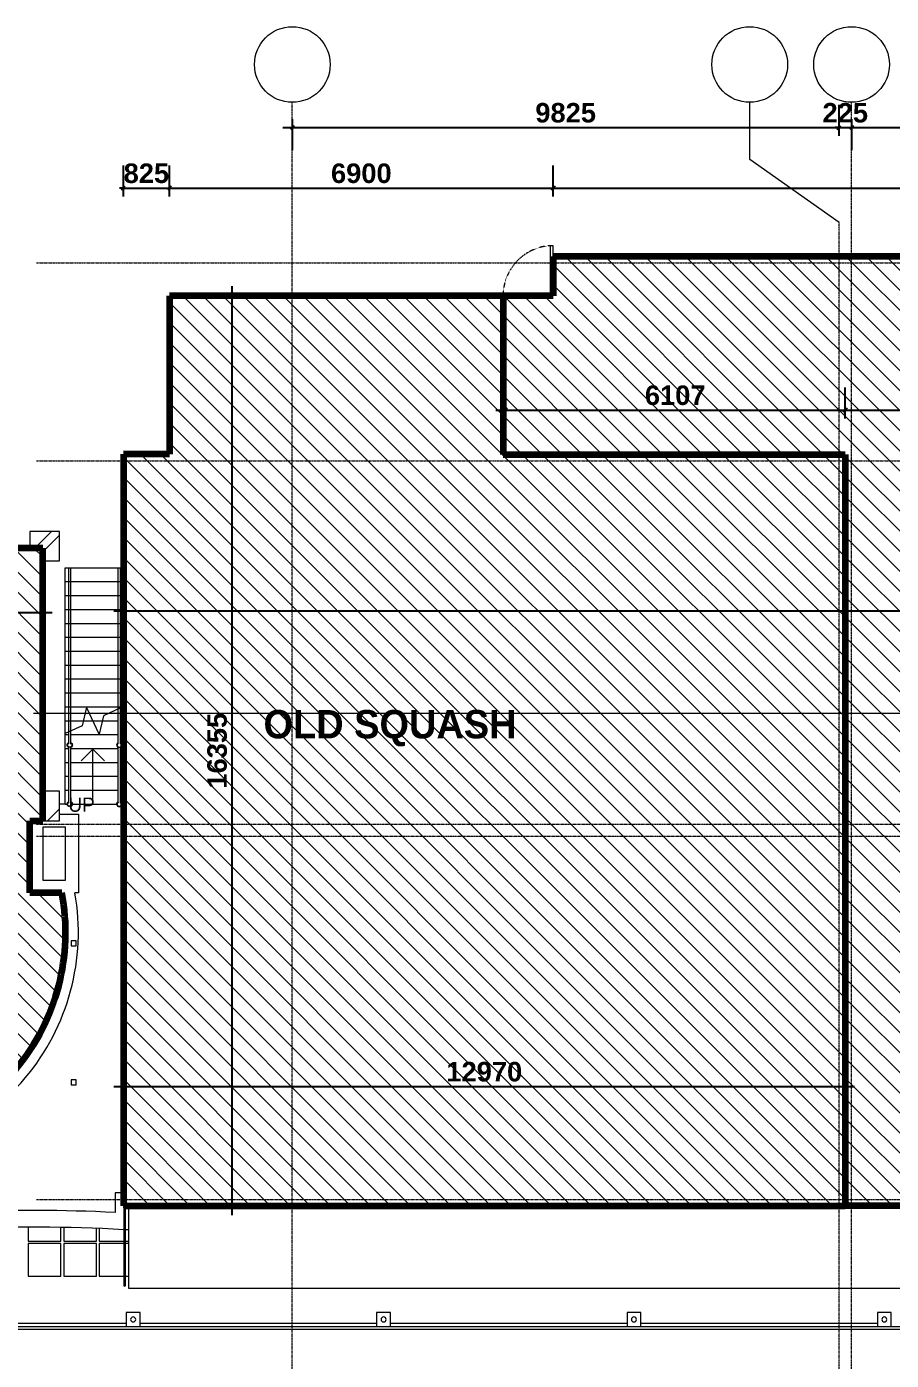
# Model space of a CAD drawing. Header units: inches. Extents: x 22 to 382261, y 22 to 371281.
# Drawn here: x 25178 to 40717, y 237279 to 261251 of the extents above; entities that cross this region are included whole.
import ezdxf

# ---------------------------------------------------------------- set-up
doc = ezdxf.new("R2010")
doc.units = ezdxf.units.IN
doc.header["$MEASUREMENT"] = 0
for name, pattern in [('Dash', [6.35, 3.175, -3.175]), ('Grid Line 1_2_', [22.225, 12.7, -3.175, 3.175, -3.175]), ('Overhead', [3.96875, 2.38125, -1.5875])]:
    doc.linetypes.add(name, pattern=pattern)
for name, color, linetype, lineweight in [('A-ANNO-DIMS', 211, 'Continuous', 9), ('A-DETL-GENF', 92, 'Continuous', 9), ('A-DETL-THIN', 151, 'Continuous', 9), ('A-DOOR', 31, 'Continuous', 9), ('A-DOOR-HDLN', 31, 'Dash', 9), ('A-FLOR', 192, 'Continuous', 9), ('A-FLOR-HRAL', 11, 'Continuous', 9), ('A-FLOR-HRAL-MBND', 5, 'Overhead', 9), ('A-GLAZ', 151, 'Continuous', 9), ('A-GLAZ-SILL', 1, 'Continuous', 9), ('G-ANNO-SYMB', 111, 'Continuous', 9), ('G-ANNO-TEXT', 231, 'Continuous', 9), ('I-WALL', 2, 'Continuous', 9), ('Q-CASE', 31, 'Continuous', 9), ('S-GRID', 1, 'Continuous', 9), ('S-GRID-IDEN', 1, 'Continuous', 9), ('S-STRS', 31, 'Continuous', 9), ('S-STRS-ANNO', 31, 'Continuous', 9), ('S-STRS-IDEN', 31, 'Continuous', 9), ('S-STRS-MBND', 31, 'Overhead', 9)]:
    doc.layers.add(name, color=color, linetype=linetype, lineweight=lineweight)
doc.styles.add('Arial_B', font='arialbd.ttf', dxfattribs={"height": 350.793651})
doc.styles.add('Century Gothic', font='GOTHIC.TTF', dxfattribs={"height": 255})
doc.styles.add('Century Gothic_B', font='GOTHICB.TTF', dxfattribs={"height": 510})
doc.dimstyles.new('2', dxfattribs={"dimscale": 304.8, "dimtxt": 346.888196, "dimasz": 0.221354, "dimexe": 1.338583, "dimexo": 0.0625, "dimgap": 0.278871, "dimtad": 1, "dimdec": 0, "dimzin": 0, "dimdsep": 46, "dimtxsty": 'Arial_B', "dimblk1": 'OBLIQUE', "dimblk2": 'OBLIQUE', "dimsah": 1, "dimcen": 0.09, "dimdle": 0.557743, "dimazin": 0, "dimtfac": 1, "dimtdec": 4, "dimtix": 1, "dimtmove": 0, "dimatfit": 3, "dimfxl": 0.557743, "dimfxlon": 1, "dimtvp": 1, "dimtolj": 1, "dimtzin": 0, "dimarcsym": 2})
pattern_1 = [(45, (0, 0), (-427.46, 427.46), []), (45, (0, 647.7), (-427.46, 427.46), [])]
pattern_2 = [(135, (38435.66, 244880.6), (-180.3122, -180.3122), [])]

# ---------------------------------------------------------------- blocks, each defined once
blk = doc.blocks.new('Dbl Plain - 1500 by 900-492825-SITE PLAN')
at = {"layer": 'A-GLAZ-SILL'}
for p, q in [((-1035, -121), (-1035, -85)), ((465, -121), (-1035, -121)), ((465, -85), (465, -121))]:
    blk.add_line(p, q, dxfattribs=at)
blk = doc.blocks.new('Windows_Sgl_Plain - 750 by 600-438113-SITE PLAN')
at = {"layer": 'A-GLAZ'}
for p, q in [((-375, -161), (-375, -123)), ((375, -161), (-375, -161)), ((375, -123), (375, -161))]:
    blk.add_line(p, q, dxfattribs=at)
at = {"layer": 'A-GLAZ-SILL'}
for p, q in [((-375, -161), (-375, -125)), ((375, -161), (-375, -161)), ((375, -125), (375, -161))]:
    blk.add_line(p, q, dxfattribs=at)
blk = doc.blocks.new('Windows_Sgl_Plain - 600 by 600-438116-SITE PLAN')
at = {"layer": 'A-GLAZ'}
for p, q in [((-300, 161), (-300, 123)), ((295, 161), (-300, 161))]:
    blk.add_line(p, q, dxfattribs=at)
at = {"layer": 'A-GLAZ-SILL'}
for p, q in [((-300, 161), (-300, 125)), ((295, 161), (-300, 161))]:
    blk.add_line(p, q, dxfattribs=at)
blk = doc.blocks.new('Windows_Sgl_Plain - 750 by 900-492823-SITE PLAN')
at = {"layer": 'A-GLAZ'}
for p, q in [((-375, 121), (-375, 83)), ((375, 121), (-375, 121)), ((375, 83), (375, 121))]:
    blk.add_line(p, q, dxfattribs=at)
at = {"layer": 'A-GLAZ-SILL'}
for p, q in [((-375, 121), (-375, 85)), ((375, 121), (-375, 121)), ((375, 85), (375, 121))]:
    blk.add_line(p, q, dxfattribs=at)
blk = doc.blocks.new('Railing - 950mm High Post-379029-SITE PLAN')
at = {"layer": 'A-FLOR-HRAL', "flags": 128}
for points in [[(0, 39), (-2, 39), (-3, 39), (-5, 39), (-6, 39), (-8, 38), (-9, 38), (-11, 38), (-12, 37), (-14, 37), (-15, 36), (-17, 35), (-18, 35), (-19, 34), (-21, 33), (-22, 32), (-23, 31), (-25, 30), (-26, 29), (-27, 28), (-28, 27), (-29, 26), (-30, 25), (-31, 24), (-32, 22), (-33, 21), (-34, 20), (-34, 18), (-35, 17), (-36, 16), (-36, 14), (-37, 13), (-37, 11), (-38, 10), (-38, 8), (-39, 7), (-39, 5), (-39, 4), (-39, 2), (-39, 0), (-39, -1), (-39, -3), (-39, -4), (-39, -6), (-38, -7), (-38, -9), (-38, -10), (-37, -12), (-37, -13), (-36, -15), (-36, -16), (-35, -18), (-34, -19), (-33, -20), (-32, -22), (-32, -23), (-31, -24), (-30, -25), (-29, -27), (-28, -28), (-26, -29), (-25, -30), (-24, -31), (-23, -32), (-21, -33), (-20, -33)], [(-17, 35), (-18, 35), (-19, 34), (-21, 33), (-22, 32), (-23, 31), (-25, 30), (-26, 29), (-27, 28), (-28, 27), (-29, 26), (-30, 25), (-31, 24), (-32, 22), (-33, 21), (-34, 20), (-34, 18), (-35, 17), (-36, 16), (-36, 14), (-37, 13), (-37, 11), (-38, 10), (-38, 8), (-39, 7), (-39, 5), (-39, 4), (-39, 2), (-39, 0), (-39, -1), (-39, -3), (-39, -4), (-39, -6), (-38, -7), (-38, -9), (-38, -10), (-37, -12), (-37, -13), (-36, -15), (-36, -16), (-35, -18), (-34, -19), (-33, -20), (-32, -22), (-32, -23), (-31, -24), (-30, -25)], [(0, 39), (-2, 39), (-3, 39), (-5, 39), (-6, 39), (-8, 38), (-9, 38), (-11, 38), (-12, 37), (-14, 37), (-15, 36)], [(12, 37), (10, 38), (9, 38), (7, 38), (6, 39), (4, 39), (2, 39), (1, 39), (0, 39)], [(19, -34), (21, -33), (22, -32), (23, -31), (25, -30), (26, -29), (27, -28), (28, -27), (29, -26), (30, -25), (31, -24), (32, -22), (33, -21), (34, -20), (34, -18), (35, -17), (36, -16), (36, -14), (37, -13), (37, -11), (38, -10), (38, -8), (39, -7), (39, -5), (39, -4), (39, -2), (39, 0), (39, 1), (39, 3), (39, 4), (39, 6), (38, 7), (38, 9), (38, 10), (37, 12), (37, 13), (36, 15), (36, 16), (35, 18), (34, 19), (33, 20), (32, 22), (32, 23), (31, 24), (30, 25), (29, 27), (28, 28), (26, 29), (25, 30), (24, 31), (23, 32), (21, 33), (20, 33), (19, 34), (17, 35), (16, 36), (15, 36), (13, 37), (12, 37), (10, 38), (9, 38), (7, 38), (6, 39), (4, 39), (2, 39), (1, 39), (0, 39)], [(29, 27), (28, 28), (26, 29), (25, 30), (24, 31), (23, 32), (21, 33), (20, 33), (19, 34), (17, 35), (16, 36), (15, 36), (13, 37)], [(19, -34), (21, -33), (22, -32), (23, -31), (25, -30), (26, -29), (27, -28), (28, -27), (29, -26), (30, -25), (31, -24), (32, -22), (33, -21), (34, -20), (34, -18), (35, -17), (36, -16), (36, -14), (37, -13), (37, -11), (38, -10), (38, -8), (39, -7), (39, -5), (39, -4), (39, -2), (39, 0), (39, 1), (39, 3), (39, 4), (39, 6), (38, 7), (38, 9), (38, 10), (37, 12), (37, 13), (36, 15), (36, 16), (35, 18), (34, 19), (33, 20), (32, 22), (32, 23), (31, 24), (30, 25)], [(-29, -27), (-28, -28), (-26, -29), (-25, -30), (-24, -31), (-23, -32), (-21, -33), (-20, -33)]]:
    blk.add_lwpolyline(points, dxfattribs=at)
at = {"layer": 'A-FLOR-HRAL'}
for start, end in [(90, 244.2857), (295.7143, 90)]:
    blk.add_arc((0, 0), 47.5, start, end, dxfattribs=at)
blk = doc.blocks.new('Railing - 950mm High Post-464047-SITE PLAN')
at = {"layer": 'A-FLOR-HRAL', "flags": 128}
for points in [[(0, 39), (-2, 39), (-3, 39), (-5, 39), (-6, 39), (-8, 38), (-9, 38), (-11, 38), (-12, 37), (-14, 37), (-15, 36), (-17, 35), (-18, 35), (-19, 34), (-21, 33), (-22, 32), (-23, 31), (-25, 30), (-26, 29), (-27, 28), (-28, 27), (-29, 26), (-30, 25), (-31, 24), (-32, 22), (-33, 21), (-34, 20), (-34, 18), (-35, 17), (-36, 16), (-36, 14), (-37, 13), (-37, 11), (-38, 10), (-38, 8), (-39, 7), (-39, 5), (-39, 4), (-39, 2), (-39, 0), (-39, -1), (-39, -3), (-39, -4), (-39, -6), (-38, -7), (-38, -9), (-38, -10), (-37, -12), (-37, -13), (-36, -15), (-36, -16), (-35, -18), (-34, -19), (-33, -20), (-32, -22), (-32, -23), (-31, -24), (-30, -25), (-29, -27), (-28, -28), (-26, -29), (-25, -30), (-24, -31), (-23, -32), (-21, -33), (-20, -33)], [(-19, 34), (-21, 33), (-22, 32), (-23, 31), (-25, 30), (-26, 29), (-27, 28), (-28, 27), (-29, 26), (-30, 25), (-31, 24), (-32, 22), (-33, 21), (-34, 20), (-34, 18), (-35, 17), (-36, 16), (-36, 14), (-37, 13), (-37, 11), (-38, 10), (-38, 8), (-39, 7), (-39, 5), (-39, 4), (-39, 2), (-39, 0), (-39, -1), (-39, -3), (-39, -4), (-39, -6), (-38, -7), (-38, -9), (-38, -10), (-37, -12), (-37, -13), (-36, -15), (-36, -16), (-35, -18), (-34, -19), (-33, -20), (-32, -22), (-32, -23), (-31, -24), (-30, -25)], [(19, -34), (21, -33), (22, -32), (23, -31), (25, -30), (26, -29), (27, -28), (28, -27), (29, -26), (30, -25), (31, -24), (32, -22), (33, -21), (34, -20), (34, -18), (35, -17), (36, -16), (36, -14), (37, -13), (37, -11), (38, -10), (38, -8), (39, -7), (39, -5), (39, -4), (39, -2), (39, 0), (39, 1), (39, 3), (39, 4), (39, 6), (38, 7), (38, 9), (38, 10), (37, 12), (37, 13), (36, 15), (36, 16), (35, 18), (34, 19), (33, 20), (32, 22), (32, 23), (31, 24), (30, 25), (29, 27), (28, 28), (26, 29), (25, 30), (24, 31), (23, 32), (21, 33), (20, 33), (19, 34), (17, 35), (16, 36), (15, 36), (13, 37), (12, 37), (10, 38), (9, 38), (7, 38), (6, 39), (4, 39), (2, 39), (1, 39), (0, 39)], [(19, -34), (21, -33), (22, -32), (23, -31), (25, -30), (26, -29), (27, -28), (28, -27), (29, -26), (30, -25), (31, -24), (32, -22), (33, -21), (34, -20), (34, -18), (35, -17), (36, -16), (36, -14), (37, -13), (37, -11), (38, -10), (38, -8), (39, -7), (39, -5), (39, -4), (39, -2), (39, 0), (39, 1), (39, 3), (39, 4), (39, 6), (38, 7), (38, 9), (38, 10), (37, 12), (37, 13), (36, 15), (36, 16), (35, 18), (34, 19), (33, 20), (32, 22), (32, 23), (31, 24), (30, 25)], [(29, 27), (28, 28), (26, 29), (25, 30), (24, 31), (23, 32), (21, 33), (20, 33)], [(-29, -27), (-28, -28), (-26, -29), (-25, -30), (-24, -31), (-23, -32), (-21, -33), (-20, -33)]]:
    blk.add_lwpolyline(points, dxfattribs=at)
at = {"layer": 'A-FLOR-HRAL'}
for start, end in [(115.7143, 244.2857), (295.7143, 64.2857)]:
    blk.add_arc((0, 0), 47.5, start, end, dxfattribs=at)
blk = doc.blocks.new('Railing - Railing-377356-SITE PLAN')
at = {"layer": 'A-FLOR-HRAL'}
for p, q in [((-11574, 4126), (-11614, 4108)), ((-11574, 4126), (-11614, 4108)), ((-11614, 3475), (-11614, 4108)), ((-11574, 3477), (-11574, 4126)), ((-11614, 2414), (-11614, 3426)), ((-11574, 2414), (-11574, 3426))]:
    blk.add_line(p, q, dxfattribs=at)
at = {"layer": 'A-FLOR-HRAL-MBND'}
for p, q in [((-11614, 6646), (-11574, 6646)), ((-11614, 4108), (-11614, 6646)), ((-11614, 6646), (-11574, 6646)), ((-11614, 4108), (-11614, 6646)), ((-11574, 4126), (-11574, 6646)), ((-11574, 4126), (-11574, 6646))]:
    blk.add_line(p, q, dxfattribs=at)
at = {"rotation": 180}
for name, p in [('Railing - 950mm High Post-464047-SITE PLAN', (-11594, 3458)), ('Railing - 950mm High Post-379029-SITE PLAN', (-11594, 2396))]:
    blk.add_blockref(name, p, dxfattribs=at)
blk = doc.blocks.new('Railing - Railing-377360-SITE PLAN')
at = {"layer": 'A-FLOR-HRAL'}
for p, q in [((-12463, 3712), (-12503, 3693)), ((-12463, 3712), (-12503, 3693)), ((-12503, 3477), (-12503, 3693)), ((-12463, 3475), (-12463, 3712)), ((-12503, 2414), (-12503, 3426)), ((-12463, 2414), (-12463, 3426))]:
    blk.add_line(p, q, dxfattribs=at)
at = {"layer": 'A-FLOR-HRAL-MBND'}
for p, q in [((-12503, 6646), (-12463, 6646)), ((-12503, 3693), (-12503, 6646)), ((-12503, 6646), (-12463, 6646)), ((-12503, 3693), (-12503, 6646)), ((-12463, 3712), (-12463, 6646)), ((-12463, 3712), (-12463, 6646))]:
    blk.add_line(p, q, dxfattribs=at)
at = {"extrusion": (0, 0, -1), "zscale": -1, "rotation": 180}
for name, p in [('Railing - 950mm High Post-464047-SITE PLAN', (12483, 3458)), ('Railing - 950mm High Post-379029-SITE PLAN', (12483, 2396))]:
    blk.add_blockref(name, p, dxfattribs=at)
blk = doc.blocks.new('Casework 1 - Casework 1-382926-SITE PLAN')
at = {"layer": 'Q-CASE'}
for p, q in [((-11469, -6939), (-14319, -6939)), ((-11219, -6742), (-11469, -6742)), ((-11469, -6742), (-11469, -6992)), ((-11219, -6992), (-11219, -6742)), ((-6969, -6939), (-11219, -6939)), ((-6719, -6742), (-6969, -6742)), ((-6969, -6742), (-6969, -6992)), ((-6719, -6992), (-6719, -6742)), ((-2469, -6939), (-6719, -6939)), ((-2219, -6742), (-2469, -6742)), ((-2469, -6742), (-2469, -6992)), ((-2219, -6992), (-2219, -6742)), ((2031, -6939), (-2219, -6939)), ((2281, -6742), (2031, -6742)), ((2031, -6742), (2031, -6992)), ((2281, -6992), (2281, -6742)), ((-14769, -7042), (26823, -7042)), ((-14319, -6992), (-11469, -6992)), ((-11469, -6992), (-11219, -6992)), ((-11219, -6992), (-6969, -6992)), ((-6969, -6992), (-6719, -6992)), ((-6719, -6992), (-2469, -6992)), ((-2469, -6992), (-2219, -6992)), ((-2219, -6992), (2031, -6992)), ((2031, -6992), (2281, -6992)), ((2281, -6992), (6531, -6992))]:
    blk.add_line(p, q, dxfattribs=at)
at = {"layer": 'Q-CASE', "lineweight": 18}
for centre, start, end in [((-11344, -6867), 0, 180), ((-11344, -6867), 180, 0), ((-6844, -6867), 0, 180), ((-6844, -6867), 180, 0), ((-2344, -6867), 0, 180), ((-2344, -6867), 180, 0), ((2156, -6867), 0, 180), ((2156, -6867), 180, 0)]:
    blk.add_arc(centre, 45, start, end, dxfattribs=at)
blk = doc.blocks.new('Casework 6 - Casework 6-529220-SITE PLAN')
at = {"layer": 'Q-CASE'}
for p, q in [((-11516, -4822), (-11516, -4862)), ((-11421, -4862), (-11516, -4862)), ((-11514, -4862), (-11514, -5010)), ((-11514, -4862), (-11514, -4900)), ((-11484, -5410), (-11484, -4862)), ((-11484, -4900), (-11484, -4862)), ((-11421, -6310), (-11421, -4822)), ((-11514, -5117), (-11514, -5280)), ((-11514, -5378), (-11514, -5410)), ((-11514, -5402), (-11514, -5429)), ((-11514, -5500), (-11514, -5680)), ((-11484, -5429), (-11484, -5402)), ((-11484, -5592), (-11484, -5470)), ((-11514, -5736), (-11514, -5792)), ((14899, -6310), (-11421, -6310))]:
    blk.add_line(p, q, dxfattribs=at)
at = {"layer": 'Q-CASE', "flags": 128}
for points in [[(-11514, -4864), (-11514, -4949), (-11514, -5034), (-11514, -5120), (-11514, -5205), (-11514, -5290), (-11514, -5375), (-11514, -5460), (-11514, -5544), (-11514, -5627), (-11514, -5710), (-11514, -5791), (-11514, -5872), (-11514, -5951), (-11514, -6029), (-11514, -6106), (-11514, -6181), (-11514, -6254), (-11514, -6258)], [(-11484, -6258), (-11484, -6185), (-11484, -6110), (-11484, -6033), (-11484, -5956), (-11484, -5876), (-11484, -5796), (-11484, -5714), (-11484, -5632), (-11484, -5549), (-11484, -5465), (-11484, -5380), (-11484, -5295), (-11484, -5210), (-11484, -5124), (-11484, -5039), (-11484, -4954), (-11484, -4869), (-11484, -4864)], [(-11514, -5767), (-11514, -5819), (-11514, -5958), (-11514, -6096), (-11514, -6228)], [(-11484, -6228), (-11484, -6090), (-11484, -6047)]]:
    blk.add_lwpolyline(points, dxfattribs=at)
at = {"layer": 'Q-CASE'}
for centre, ratio, start_param, end_param in [((-11499, -4864), 0.118527, 1.570796, 3.141593), ((-11499, -4864), 0.118527, 0, 1.570796), ((-11499, -5410), 0.585739, 2.094395, 3.403392), ((-11499, -5410), 0.585739, 1.832596, 2.061052), ((-11499, -5410), 0.585739, 1.570796, 1.728776), ((-11499, -5410), 0.585739, 1.308997, 1.570796), ((-11499, -5410), 0.585739, 0.267986, 1.25656), ((-11499, -5410), 0.585739, 6.021386, 6.544985), ((-11499, -6228), 0.121236, 3.141593, 4.45059), ((-11499, -6228), 0.121236, 4.505503, 4.712389), ((-11499, -6228), 0.121236, 4.712389, 4.974188), ((-11499, -6228), 0.121236, 4.980774, 5.197207), ((-11499, -6228), 0.121236, 5.235988, 6.283185), ((-11499, -6258), 0.534054, 3.141593, 4.712389), ((-11499, -6258), 0.534054, 4.712389, 6.283185)]:
    blk.add_ellipse(centre, major_axis=(15, 0), ratio=ratio, start_param=start_param, end_param=end_param, dxfattribs=at)
blk = doc.blocks.new('M_Single-Flush - 900 by 2100-683578-SITE PLAN')
at = {"layer": 'A-DOOR'}
for p, q in [((450, 975), (399, 975)), ((399, 75), (399, 975)), ((450, 780), (450, 975))]:
    blk.add_line(p, q, dxfattribs=at)
at = {"layer": 'A-DOOR-HDLN'}
blk.add_arc((450, 75), 902, 93.2424, 180, dxfattribs=at)
blk = doc.blocks.new('Casework 23 - Casework 23-687365-SITE PLAN')
at = {"layer": 'Q-CASE'}
h = blk.add_hatch(dxfattribs=at)
h.set_pattern_fill('FP_2', color=256, style=0, pattern_type=2)
h.set_pattern_definition(pattern_1)
h.paths.add_polyline_path([(-12669, 6768), (-12669, 7298), (-13199, 7298), (-13199, 6998), (-12969, 6998), (-12969, 6768)])
h.paths.add_polyline_path([(-26699, 6998), (-26699, 7298), (-27229, 7298), (-27229, 6998), (-26929, 6998)])
h.paths.add_polyline_path([(-22279, 6998), (-22279, 7298), (-22799, 7298), (-22799, 6998), (-22504, 6998)])
h.paths.add_polyline_path([(-20066, 6998), (-19559, 6998), (-19559, 7298), (-20079, 7298), (-20079, 6998)])
h = blk.add_hatch(dxfattribs=at)
h.set_pattern_fill('FP_2', color=256, style=0, pattern_type=2)
h.set_pattern_definition(pattern_1)
h.paths.add_polyline_path([(-12669, 2098), (-12669, 2628), (-12969, 2628), (-12969, 2098), (-12931, 2098)])
at = {"layer": 'Q-CASE', "lineweight": 18}
for p, q in [((-26699, 7298), (-27229, 7298)), ((-27229, 7298), (-27229, 6998)), ((-26699, 6998), (-26699, 7298)), ((-22279, 7298), (-22799, 7298)), ((-22799, 7298), (-22799, 6998)), ((-22279, 6998), (-22279, 7298)), ((-19559, 7298), (-20079, 7298)), ((-20079, 7298), (-20079, 6998)), ((-19559, 6998), (-19559, 7298)), ((-12669, 7298), (-13199, 7298)), ((-13199, 7298), (-13199, 6998)), ((-12669, 6768), (-12669, 7298)), ((-12969, 6768), (-12669, 6768)), ((-12669, 2628), (-12969, 2628)), ((-12669, 2098), (-12669, 2628)), ((-12969, 2098), (-12669, 2098))]:
    blk.add_line(p, q, dxfattribs=at)
blk = doc.blocks.new('Casework 26 - Casework 23-692853-SITE PLAN')
at = {"layer": 'Q-CASE', "lineweight": 18}
for p, q in [((-12370, -61), (-12459, -61)), ((-12459, -61), (-12459, -150)), ((-12459, -150), (-12370, -150)), ((-12370, -150), (-12370, -61)), ((-12370, -2561), (-12459, -2561)), ((-12459, -2561), (-12459, -2650)), ((-12370, -2650), (-12370, -2561)), ((-12459, -2650), (-12370, -2650))]:
    blk.add_line(p, q, dxfattribs=at)
blk = doc.blocks.new('Casework 29 - Casework 29-858232-SITE PLAN')
at = {"layer": 'Q-CASE'}
for p, q in [((-17554, -3750), (-17554, -5561)), ((-17254, -5211), (-17254, -3750)), ((-11519, -4592), (-11669, -4592)), ((-11669, -4592), (-11669, -4945))]:
    blk.add_line(p, q, dxfattribs=at)
for radius, start, end in [(28643, 87.1301, 98.332), (28343, 86.7858, 99.0344), (28343, 86.5986, 86.7254)]:
    blk.add_arc((-13103, -33552), radius, start, end, dxfattribs=at)
blk = doc.blocks.new('Grid - Grid Head - Circle-749417-SITE PLAN')
at = {"layer": 'S-GRID-IDEN'}
blk.add_circle((0, 0), 4, dxfattribs=at)
blk = doc.blocks.new('_Oblique')
at = {"color": 0, "linetype": 'ByBlock', "lineweight": -2}
blk.add_line((-0.5, -0.5), (0.5, 0.5), dxfattribs=at)
blk = doc.blocks.new('*D4660')
at = {"layer": 'A-ANNO-DIMS', "color": 0, "lineweight": -2, "transparency": 16777216}
for p, q in [((39887, 254209), (39887, 254768)), ((33609, 254360), (40057, 254360)), ((33779, 254511), (33779, 253952))]:
    blk.add_line(p, q, dxfattribs=at)
at = {"layer": 'Defpoints', "color": 0, "transparency": 16777216}
for p in [(33779, 254530), (39887, 254360), (39887, 254190)]:
    blk.add_point(p, dxfattribs=at)
at = {"layer": 'A-ANNO-DIMS', "color": 0, "lineweight": -2, "transparency": 16777216, "xscale": 67.46874999999999, "yscale": 67.46874999999999, "zscale": 67.46874999999999, "rotation": 180}
blk.add_blockref('_Oblique', (33779, 254360), dxfattribs=at)
at = {"layer": 'A-ANNO-DIMS', "color": 0, "lineweight": -2, "transparency": 16777216, "xscale": 67.46874999999999, "yscale": 67.46874999999999, "zscale": 67.46874999999999}
blk.add_blockref('_Oblique', (39887, 254360), dxfattribs=at)
at = {"layer": 'A-ANNO-DIMS', "color": 0, "transparency": 16777216, "insert": (36833, 254624), "char_height": 350.8, "width": 1268.62, "attachment_point": 5, "style": 'Arial_B'}
blk.add_mtext('\\A1;6107', dxfattribs=at)
blk = doc.blocks.new('*D4661')
at = {"layer": 'A-ANNO-DIMS', "color": 0, "lineweight": -2, "transparency": 16777216}
for p, q in [((39887, 254209), (39887, 254768)), ((39717, 254360), (57432, 254360)), ((57262, 254511), (57262, 253952))]:
    blk.add_line(p, q, dxfattribs=at)
at = {"layer": 'Defpoints', "color": 0, "transparency": 16777216}
for p in [(57262, 254530), (57262, 254360), (39887, 254190)]:
    blk.add_point(p, dxfattribs=at)
at = {"layer": 'A-ANNO-DIMS', "color": 0, "lineweight": -2, "transparency": 16777216, "xscale": 67.46874999999999, "yscale": 67.46874999999999, "zscale": 67.46874999999999, "rotation": 180}
blk.add_blockref('_Oblique', (39887, 254360), dxfattribs=at)
at = {"layer": 'A-ANNO-DIMS', "color": 0, "lineweight": -2, "transparency": 16777216, "xscale": 67.46874999999999, "yscale": 67.46874999999999, "zscale": 67.46874999999999}
blk.add_blockref('_Oblique', (57262, 254360), dxfattribs=at)
at = {"layer": 'A-ANNO-DIMS', "color": 0, "transparency": 16777216, "insert": (48574, 254624), "char_height": 350.8, "width": 1585.77, "attachment_point": 5, "style": 'Arial_B'}
blk.add_mtext('\\A1;17375', dxfattribs=at)
blk = doc.blocks.new('*D4663')
at = {"layer": 'A-ANNO-DIMS', "color": 0, "lineweight": -2, "transparency": 16777216}
for p, q in [((26917, 258199), (26917, 258758)), ((27742, 258199), (27742, 258758)), ((26917, 258350), (26849, 258350)), ((26917, 258350), (27742, 258350)), ((27742, 258350), (27809, 258350))]:
    blk.add_line(p, q, dxfattribs=at)
at = {"layer": 'Defpoints', "color": 0, "transparency": 16777216}
for p in [(27742, 258350), (26917, 258180), (27742, 258180)]:
    blk.add_point(p, dxfattribs=at)
at = {"layer": 'A-ANNO-DIMS', "color": 0, "lineweight": -2, "transparency": 16777216, "xscale": 67.46874999999999, "yscale": 67.46874999999999, "zscale": 67.46874999999999}
blk.add_blockref('_Oblique', (26917, 258350), dxfattribs=at)
at = {"layer": 'A-ANNO-DIMS', "color": 0, "lineweight": -2, "transparency": 16777216, "xscale": 67.46874999999999, "yscale": 67.46874999999999, "zscale": 67.46874999999999, "rotation": 180}
blk.add_blockref('_Oblique', (27742, 258350), dxfattribs=at)
at = {"layer": 'A-ANNO-DIMS', "color": 0, "transparency": 16777216, "insert": (27329, 258614), "char_height": 350.8, "width": 951.46, "attachment_point": 5, "style": 'Arial_B'}
blk.add_mtext('\\A1;825', dxfattribs=at)
blk = doc.blocks.new('*D4664')
at = {"layer": 'A-ANNO-DIMS', "color": 0, "lineweight": -2, "transparency": 16777216}
for p, q in [((27742, 258199), (27742, 258758)), ((34642, 258199), (34642, 258758)), ((27572, 258350), (34812, 258350))]:
    blk.add_line(p, q, dxfattribs=at)
at = {"layer": 'Defpoints', "color": 0, "transparency": 16777216}
for p in [(34642, 258350), (27742, 258180), (34642, 258180)]:
    blk.add_point(p, dxfattribs=at)
at = {"layer": 'A-ANNO-DIMS', "color": 0, "lineweight": -2, "transparency": 16777216, "xscale": 67.46874999999999, "yscale": 67.46874999999999, "zscale": 67.46874999999999, "rotation": 180}
blk.add_blockref('_Oblique', (27742, 258350), dxfattribs=at)
at = {"layer": 'A-ANNO-DIMS', "color": 0, "lineweight": -2, "transparency": 16777216, "xscale": 67.46874999999999, "yscale": 67.46874999999999, "zscale": 67.46874999999999}
blk.add_blockref('_Oblique', (34642, 258350), dxfattribs=at)
at = {"layer": 'A-ANNO-DIMS', "color": 0, "transparency": 16777216, "insert": (31192, 258614), "char_height": 350.8, "width": 1268.62, "attachment_point": 5, "style": 'Arial_B'}
blk.add_mtext('\\A1;6900', dxfattribs=at)
blk = doc.blocks.new('*D4665')
at = {"layer": 'A-ANNO-DIMS', "color": 0, "lineweight": -2, "transparency": 16777216}
for p, q in [((34642, 258199), (34642, 258758)), ((50307, 258199), (50307, 258758)), ((34472, 258350), (50477, 258350))]:
    blk.add_line(p, q, dxfattribs=at)
at = {"layer": 'Defpoints', "color": 0, "transparency": 16777216}
for p in [(50307, 258350), (34642, 258180), (50307, 258180)]:
    blk.add_point(p, dxfattribs=at)
at = {"layer": 'A-ANNO-DIMS', "color": 0, "lineweight": -2, "transparency": 16777216, "xscale": 67.46874999999999, "yscale": 67.46874999999999, "zscale": 67.46874999999999, "rotation": 180}
blk.add_blockref('_Oblique', (34642, 258350), dxfattribs=at)
at = {"layer": 'A-ANNO-DIMS', "color": 0, "lineweight": -2, "transparency": 16777216, "xscale": 67.46874999999999, "yscale": 67.46874999999999, "zscale": 67.46874999999999}
blk.add_blockref('_Oblique', (50307, 258350), dxfattribs=at)
at = {"layer": 'A-ANNO-DIMS', "color": 0, "transparency": 16777216, "insert": (42475, 258614), "char_height": 350.8, "width": 1585.77, "attachment_point": 5, "style": 'Arial_B'}
blk.add_mtext('\\A1;15665', dxfattribs=at)
blk = doc.blocks.new('*D4668')
at = {"layer": 'A-ANNO-DIMS', "color": 0, "lineweight": -2, "transparency": 16777216}
for p, q in [((26747, 250753), (57432, 250753)), ((26917, 250904), (26917, 250345)), ((57262, 250904), (57262, 250345))]:
    blk.add_line(p, q, dxfattribs=at)
at = {"layer": 'Defpoints', "color": 0, "transparency": 16777216}
for p in [(26917, 250923), (57262, 250923), (57262, 250753)]:
    blk.add_point(p, dxfattribs=at)
at = {"layer": 'A-ANNO-DIMS', "color": 0, "lineweight": -2, "transparency": 16777216, "xscale": 67.46874999999999, "yscale": 67.46874999999999, "zscale": 67.46874999999999, "rotation": 180}
blk.add_blockref('_Oblique', (26917, 250753), dxfattribs=at)
at = {"layer": 'A-ANNO-DIMS', "color": 0, "lineweight": -2, "transparency": 16777216, "xscale": 67.46874999999999, "yscale": 67.46874999999999, "zscale": 67.46874999999999}
blk.add_blockref('_Oblique', (57262, 250753), dxfattribs=at)
at = {"layer": 'A-ANNO-DIMS', "color": 0, "transparency": 16777216, "insert": (42089, 251017), "char_height": 350.8, "width": 1585.77, "attachment_point": 5, "style": 'Arial_B'}
blk.add_mtext('\\A1;30345', dxfattribs=at)
blk = doc.blocks.new('*D4671')
at = {"layer": 'A-ANNO-DIMS', "color": 0, "lineweight": -2, "transparency": 16777216}
for p, q in [((28867, 256584), (28867, 239889)), ((29017, 256414), (28459, 256414)), ((29017, 240059), (28459, 240059))]:
    blk.add_line(p, q, dxfattribs=at)
at = {"layer": 'Defpoints', "color": 0, "transparency": 16777216}
for p in [(29037, 256414), (28867, 240059), (29037, 240059)]:
    blk.add_point(p, dxfattribs=at)
at = {"layer": 'A-ANNO-DIMS', "color": 0, "lineweight": -2, "transparency": 16777216, "xscale": 67.46874999999999, "yscale": 67.46874999999999, "zscale": 67.46874999999999}
for p, rotation in [((28867, 256414), 90), ((28867, 240059), 270)]:
    blk.add_blockref('_Oblique', p, dxfattribs=dict(at, rotation=rotation))
at = {"layer": 'A-ANNO-DIMS', "color": 0, "transparency": 16777216, "insert": (28602, 248236), "char_height": 350.8, "width": 1585.77, "attachment_point": 5, "rotation": 90, "style": 'Arial_B'}
blk.add_mtext('\\A1;16355', dxfattribs=at)
blk = doc.blocks.new('*D4672')
at = {"layer": 'A-ANNO-DIMS', "color": 0, "lineweight": -2, "transparency": 16777216}
for p, q in [((26747, 242201), (40057, 242201)), ((26917, 242351), (26917, 241793)), ((39887, 242351), (39887, 241793))]:
    blk.add_line(p, q, dxfattribs=at)
at = {"layer": 'Defpoints', "color": 0, "transparency": 16777216}
for p in [(26917, 242371), (39887, 242371), (39887, 242201)]:
    blk.add_point(p, dxfattribs=at)
at = {"layer": 'A-ANNO-DIMS', "color": 0, "lineweight": -2, "transparency": 16777216, "xscale": 67.46874999999999, "yscale": 67.46874999999999, "zscale": 67.46874999999999, "rotation": 180}
blk.add_blockref('_Oblique', (26917, 242201), dxfattribs=at)
at = {"layer": 'A-ANNO-DIMS', "color": 0, "lineweight": -2, "transparency": 16777216, "xscale": 67.46874999999999, "yscale": 67.46874999999999, "zscale": 67.46874999999999}
blk.add_blockref('_Oblique', (39887, 242201), dxfattribs=at)
at = {"layer": 'A-ANNO-DIMS', "color": 0, "transparency": 16777216, "insert": (33402, 242465), "char_height": 350.8, "width": 1585.77, "attachment_point": 5, "style": 'Arial_B'}
blk.add_mtext('\\A1;12970', dxfattribs=at)
blk = doc.blocks.new('*D4673')
at = {"layer": 'A-ANNO-DIMS', "color": 0, "lineweight": -2, "transparency": 16777216}
for p, q in [((8127, 250871), (8127, 250312)), ((25467, 250871), (25467, 250312)), ((7957, 250720), (25637, 250720))]:
    blk.add_line(p, q, dxfattribs=at)
at = {"layer": 'Defpoints', "color": 0, "transparency": 16777216}
for p in [(8127, 250890), (25467, 250890), (25467, 250720)]:
    blk.add_point(p, dxfattribs=at)
at = {"layer": 'A-ANNO-DIMS', "color": 0, "lineweight": -2, "transparency": 16777216, "xscale": 67.46874999999999, "yscale": 67.46874999999999, "zscale": 67.46874999999999, "rotation": 180}
blk.add_blockref('_Oblique', (8127, 250720), dxfattribs=at)
at = {"layer": 'A-ANNO-DIMS', "color": 0, "lineweight": -2, "transparency": 16777216, "xscale": 67.46874999999999, "yscale": 67.46874999999999, "zscale": 67.46874999999999}
blk.add_blockref('_Oblique', (25467, 250720), dxfattribs=at)
at = {"layer": 'A-ANNO-DIMS', "color": 0, "transparency": 16777216, "insert": (16797, 250984), "char_height": 350.8, "width": 1585.77, "attachment_point": 5, "style": 'Arial_B'}
blk.add_mtext('\\A1;17340', dxfattribs=at)
blk = doc.blocks.new('*D4677')
at = {"layer": 'A-ANNO-DIMS', "color": 0, "lineweight": -2, "transparency": 16777216}
for p, q in [((39777, 259287), (39777, 259846)), ((29782, 259438), (39947, 259438)), ((29952, 259589), (29952, 259030))]:
    blk.add_line(p, q, dxfattribs=at)
at = {"layer": 'Defpoints', "color": 0, "transparency": 16777216}
for p in [(29952, 259608), (39777, 259438), (39777, 259268)]:
    blk.add_point(p, dxfattribs=at)
at = {"layer": 'A-ANNO-DIMS', "color": 0, "lineweight": -2, "transparency": 16777216, "xscale": 67.46874999999999, "yscale": 67.46874999999999, "zscale": 67.46874999999999, "rotation": 180}
blk.add_blockref('_Oblique', (29952, 259438), dxfattribs=at)
at = {"layer": 'A-ANNO-DIMS', "color": 0, "lineweight": -2, "transparency": 16777216, "xscale": 67.46874999999999, "yscale": 67.46874999999999, "zscale": 67.46874999999999}
blk.add_blockref('_Oblique', (39777, 259438), dxfattribs=at)
at = {"layer": 'A-ANNO-DIMS', "color": 0, "transparency": 16777216, "insert": (34864, 259702), "char_height": 350.8, "width": 1268.62, "attachment_point": 5, "style": 'Arial_B'}
blk.add_mtext('\\A1;9825', dxfattribs=at)
blk = doc.blocks.new('*D4678')
at = {"layer": 'A-ANNO-DIMS', "color": 0, "lineweight": -2, "transparency": 16777216}
for p, q in [((39777, 259287), (39777, 259846)), ((39777, 259438), (39709, 259438)), ((39777, 259438), (40002, 259438)), ((40002, 259589), (40002, 259030)), ((40002, 259438), (40069, 259438))]:
    blk.add_line(p, q, dxfattribs=at)
at = {"layer": 'Defpoints', "color": 0, "transparency": 16777216}
for p in [(40002, 259608), (40002, 259438), (39777, 259268)]:
    blk.add_point(p, dxfattribs=at)
at = {"layer": 'A-ANNO-DIMS', "color": 0, "lineweight": -2, "transparency": 16777216, "xscale": 67.46874999999999, "yscale": 67.46874999999999, "zscale": 67.46874999999999}
blk.add_blockref('_Oblique', (39777, 259438), dxfattribs=at)
at = {"layer": 'A-ANNO-DIMS', "color": 0, "lineweight": -2, "transparency": 16777216, "xscale": 67.46874999999999, "yscale": 67.46874999999999, "zscale": 67.46874999999999, "rotation": 180}
blk.add_blockref('_Oblique', (40002, 259438), dxfattribs=at)
at = {"layer": 'A-ANNO-DIMS', "color": 0, "transparency": 16777216, "insert": (39889, 259702), "char_height": 350.8, "width": 951.46, "attachment_point": 5, "style": 'Arial_B'}
blk.add_mtext('\\A1;225', dxfattribs=at)
blk = doc.blocks.new('*D4679')
at = {"layer": 'A-ANNO-DIMS', "color": 0, "lineweight": -2, "transparency": 16777216}
for p, q in [((50202, 259287), (50202, 259846)), ((39832, 259438), (50372, 259438)), ((40002, 259589), (40002, 259030))]:
    blk.add_line(p, q, dxfattribs=at)
at = {"layer": 'Defpoints', "color": 0, "transparency": 16777216}
for p in [(40002, 259608), (50202, 259438), (50202, 259268)]:
    blk.add_point(p, dxfattribs=at)
at = {"layer": 'A-ANNO-DIMS', "color": 0, "lineweight": -2, "transparency": 16777216, "xscale": 67.46874999999999, "yscale": 67.46874999999999, "zscale": 67.46874999999999, "rotation": 180}
blk.add_blockref('_Oblique', (40002, 259438), dxfattribs=at)
at = {"layer": 'A-ANNO-DIMS', "color": 0, "lineweight": -2, "transparency": 16777216, "xscale": 67.46874999999999, "yscale": 67.46874999999999, "zscale": 67.46874999999999}
blk.add_blockref('_Oblique', (50202, 259438), dxfattribs=at)
at = {"layer": 'A-ANNO-DIMS', "color": 0, "transparency": 16777216, "insert": (45102, 259702), "char_height": 350.8, "width": 1585.77, "attachment_point": 5, "style": 'Arial_B'}
blk.add_mtext('\\A1;10200', dxfattribs=at)

msp = doc.modelspace()

# ---------------------------------------------------------------- hatches: boundary and pattern name
at = {"layer": 'A-DETL-GENF'}
h = msp.add_hatch(dxfattribs=at)
h.set_pattern_fill('FP_4', color=174, style=0, pattern_type=2)
h.set_pattern_definition(pattern_2)
h.paths.add_polyline_path([(39886.9, 240061.3), (57261.9, 240061.3), (57261.9, 257118.8), (52556.9, 257118.8), (52556.9, 258018.8), (50307.3, 258018.8), (50307.3, 257118.8), (34641.9, 257118.8), (34641.9, 256413.8), (33741.9, 256413.8), (33741.9, 253563.8), (39886.9, 253563.8), (39886.9, 240200.9)])
h = msp.add_hatch(dxfattribs=at)
h.set_pattern_fill('FP_4', style=0, pattern_type=2)
h.set_pattern_definition(pattern_2)
h.paths.add_polyline_path([(33404.5, 240058.8), (39886.9, 240058.8), (39886.9, 253563.8), (33741.9, 253563.8), (33741.9, 256413.8), (27741.9, 256413.8), (27741.9, 253568.8), (26916.9, 253568.8), (26916.9, 240058.8), (33149.7, 240058.8)])
h = msp.add_hatch(dxfattribs=at)
h.set_pattern_fill('FP_4', style=0, pattern_type=2)
h.set_pattern_definition(pattern_2)
h.paths.add_polyline_path([(12286.5, 238478.5), (16729.8, 239262.5), (16880.1, 239312.7), (17026.2, 239374.5), (17167, 239447.3), (17301.7, 239530.8), (17429.6, 239624.5), (17549.8, 239727.8), (17661.7, 239840.1), (17764.6, 239960.7), (17859.8, 240092.2), (17940.8, 240224), (18013.1, 240365.1), (18074.3, 240511.4), (18123.9, 240661.9), (18161.8, 240815.8), (18187.6, 240972.3), (18201.2, 241130.2), (22032.1, 241130.2), (22249.6, 241136.4), (22466.5, 241154.8), (22682, 241185.5), (22895.4, 241228.4), (23106, 241283.2), (23313.2, 241349.9), (23516.3, 241428.2), (23720.9, 241521.2), (23907.6, 241618.7), (24094.5, 241730.2), (24274.8, 241852.1), (24447.9, 241984), (24613.3, 242125.5), (24770.4, 242276.2), (24918.8, 242435.5), (25057.9, 242602.9), (25201.9, 242800.3), (25306.5, 242960), (25415.3, 243148.5), (25513.3, 243342.9), (25600, 243542.5), (25675.4, 243746.7), (25739, 243954.8), (25790.8, 244166.3), (25830.6, 244380.3), (25858.1, 244596.2), (25873.5, 244813.3), (25876.5, 245030.9), (25867.1, 245248.4), (25845.5, 245465), (25811.7, 245680), (25236.9, 245680), (25236.9, 246978.8), (25466.9, 246978.8), (25466.9, 251878.8), (8126.9, 251878.8), (8126.9, 249008.8), (11206.9, 249008.8), (11206.9, 246978.8), (12286.5, 246978.8), (12286.5, 239334.5)])
h.paths.add_polyline_path([(11428.5, 238938.8), (11428.5, 245338.8), (1237, 245338.8), (1237, 238938.8), (10214.8, 238938.8)])

# ---------------------------------------------------------------- linework, layer by layer
at = {"layer": 'A-DETL-THIN', "color": 164, "lineweight": 140}
for p, q in [((50307.3, 257118.8), (34641.9, 257118.8)), ((34641.9, 257118.8), (34641.9, 256413.8)), ((33741.9, 256413.8), (33741.9, 253563.8)), ((34641.9, 256413.8), (33741.9, 256413.8)), ((33741.9, 253563.8), (39886.9, 253563.8)), ((39886.9, 253563.8), (39886.9, 240061.3)), ((39886.9, 240061.3), (57261.9, 240061.3))]:
    msp.add_line(p, q, dxfattribs=at)
at = {"layer": 'A-DETL-THIN', "lineweight": 100}
for p, q in [((33741.9, 256413.8), (27741.9, 256413.8)), ((27741.9, 256413.8), (27741.9, 253568.8)), ((27741.9, 253568.8), (26916.9, 253568.8)), ((26916.9, 253568.8), (26916.9, 240058.8)), ((25466.9, 251878.8), (8126.9, 251878.8)), ((25466.9, 246978.8), (25466.9, 251878.8)), ((25236.9, 245680), (25236.9, 246978.8)), ((25236.9, 246978.8), (25466.9, 246978.8)), ((25811.7, 245680), (25236.9, 245680)), ((26916.9, 240058.8), (39886.9, 240058.8)), ((39886.9, 240058.8), (39886.9, 240061.3))]:
    msp.add_line(p, q, dxfattribs=at)
msp.add_arc((22032.1, 244975), 3844.8, 270, 10.5658, dxfattribs=at)
at = {"layer": 'A-FLOR'}
for p, q in [((25866.9, 247276.3), (25766.9, 247276.3)), ((26916.9, 247276.3), (26887.8, 247276.3)), ((25202.9, 239670.1), (25202.9, 239418.8)), ((25792.9, 239418.8), (25792.9, 239666.8)), ((25842.9, 239666.2), (25842.9, 239418.8)), ((26432.9, 239418.8), (26432.9, 239649.7)), ((26482.9, 239648.1), (26482.9, 239418.8)), ((25202.9, 239418.8), (25792.9, 239418.8)), ((25792.9, 239381.6), (25202.9, 239381.6)), ((25202.9, 239381.6), (25202.9, 238791.6)), ((25792.9, 238791.6), (25792.9, 239381.6)), ((25842.9, 239418.8), (26432.9, 239418.8)), ((26432.9, 239381.6), (25842.9, 239381.6)), ((25842.9, 239381.6), (25842.9, 238791.6)), ((26432.9, 238791.6), (26432.9, 239381.6)), ((26482.9, 239418.8), (26921.9, 239418.8)), ((26921.9, 239381.6), (26482.9, 239381.6)), ((26482.9, 239381.6), (26482.9, 238791.6)), ((26951.8, 239418.8), (27014.4, 239418.8)), ((27014.4, 239381.6), (26951.8, 239381.6)), ((25202.9, 238791.6), (25792.9, 238791.6)), ((25842.9, 238791.6), (26432.9, 238791.6)), ((26482.9, 238791.6), (26922, 238791.6)), ((26951.7, 238791.6), (27014.4, 238791.6))]:
    msp.add_line(p, q, dxfattribs=at)
at = {"layer": 'G-ANNO-SYMB'}
msp.add_line((25302.5, 248913.8), (62301.7, 248913.8), dxfattribs=at)
at = {"layer": 'I-WALL'}
for p, q in [((25766.9, 247093.8), (26106.9, 247093.8)), ((26106.9, 247093.8), (26106.9, 245680)), ((25876.9, 246863.8), (25466.9, 246863.8)), ((25466.9, 246863.8), (25466.9, 245910)), ((25876.9, 245910), (25876.9, 246863.8)), ((25466.9, 245910), (25876.9, 245910)), ((26106.9, 245680), (26045.4, 245680))]:
    msp.add_line(p, q, dxfattribs=at)
msp.add_arc((22032.1, 244975), 4074.8, 270, 9.96315, dxfattribs=at)
at = {"layer": 'S-GRID', "linetype": 'Grid Line 1_2_'}
for p, q in [((29951.9, 235477.3), (29951.9, 259891.4)), ((40001.9, 235477.3), (40001.9, 259891.4)), ((39776.9, 235477.3), (39776.9, 257732.4)), ((25351.9, 257003.8), (64314.8, 257003.8)), ((25351.9, 253448.8), (64314.8, 253448.8)), ((25351.9, 246918.8), (64314.8, 246918.8)), ((25351.9, 246698.8), (62155.8, 246698.8)), ((25351.9, 240168.8), (64314.8, 240168.8))]:
    msp.add_line(p, q, dxfattribs=at)
at = {"layer": 'S-GRID'}
for p, q in [((38171.8, 258861.6), (38171.8, 259891.4)), ((39776.9, 257732.4), (38171.8, 258861.6))]:
    msp.add_line(p, q, dxfattribs=at)
at = {"layer": 'S-STRS'}
for p, q in [((26866.9, 248776.3), (26866.9, 249009.4)), ((26196.1, 248776.3), (26366.9, 248776.3)), ((26537.6, 248776.3), (26821.5, 248776.3)), ((26861.5, 248776.3), (26866.9, 248776.3)), ((26866.9, 248526.3), (26866.9, 248776.3)), ((25866.9, 248526.3), (25866.9, 248543.1)), ((25866.9, 248276.3), (25866.9, 248526.3)), ((25866.9, 248526.3), (25932.3, 248526.3)), ((25972.3, 248526.3), (26821.5, 248526.3)), ((26861.5, 248526.3), (26866.9, 248526.3)), ((26866.9, 248378.2), (26866.9, 248526.3)), ((25866.9, 248026.3), (25866.9, 248276.3)), ((25866.9, 248276.3), (25932.3, 248276.3)), ((25972.3, 248276.3), (26821.5, 248276.3)), ((26861.5, 248276.3), (26866.9, 248276.3)), ((26866.9, 248276.3), (26866.9, 248299.8)), ((26866.9, 248026.3), (26866.9, 248276.3)), ((25866.9, 247776.3), (25866.9, 248026.3)), ((25866.9, 248026.3), (25932.3, 248026.3)), ((25972.3, 248026.3), (26821.5, 248026.3)), ((26861.5, 248026.3), (26866.9, 248026.3)), ((26866.9, 247776.3), (26866.9, 248026.3)), ((25866.9, 247526.3), (25866.9, 247776.3)), ((25866.9, 247776.3), (25932.3, 247776.3)), ((25972.3, 247776.3), (26821.5, 247776.3)), ((26861.5, 247776.3), (26866.9, 247776.3)), ((26866.9, 247526.3), (26866.9, 247776.3)), ((25866.9, 247276.3), (25866.9, 247526.3)), ((25866.9, 247526.3), (25932.3, 247526.3)), ((25972.3, 247526.3), (26821.5, 247526.3)), ((26861.5, 247526.3), (26866.9, 247526.3)), ((26866.9, 247315.3), (26866.9, 247526.3)), ((25866.9, 247276.3), (25905.9, 247276.3)), ((25998.6, 247276.3), (26795.1, 247276.3))]:
    msp.add_line(p, q, dxfattribs=at)
at = {"layer": 'S-STRS', "linetype": 'Overhead'}
for p, q in [((26196.1, 248776.3), (26366.9, 248776.3)), ((26537.6, 248776.3), (26821.5, 248776.3)), ((26861.5, 248776.3), (26866.9, 248776.3)), ((25866.9, 248526.3), (25932.3, 248526.3)), ((25972.3, 248526.3), (26821.5, 248526.3)), ((26861.5, 248526.3), (26866.9, 248526.3)), ((25866.9, 248276.3), (25932.3, 248276.3)), ((25972.3, 248276.3), (26821.5, 248276.3)), ((26861.5, 248276.3), (26866.9, 248276.3)), ((25866.9, 248026.3), (25932.3, 248026.3)), ((25972.3, 248026.3), (26821.5, 248026.3)), ((26861.5, 248026.3), (26866.9, 248026.3)), ((25866.9, 247776.3), (25932.3, 247776.3)), ((25972.3, 247776.3), (26821.5, 247776.3)), ((26861.5, 247776.3), (26866.9, 247776.3)), ((25866.9, 247526.3), (25932.3, 247526.3)), ((25972.3, 247526.3), (26821.5, 247526.3)), ((26861.5, 247526.3), (26866.9, 247526.3)), ((25866.9, 247276.3), (25905.9, 247276.3)), ((25998.6, 247276.3), (26795.1, 247276.3))]:
    msp.add_line(p, q, dxfattribs=at)
at = {"layer": 'S-STRS-ANNO'}
for p, q in [((26366.9, 248266.3), (26154.4, 248053.8)), ((26366.9, 248026.3), (26366.9, 248266.3)), ((26366.9, 248266.3), (26579.4, 248053.8)), ((26366.9, 247776.3), (26366.9, 248026.3)), ((26366.9, 247526.3), (26366.9, 247776.3)), ((26366.9, 247276.3), (26366.9, 247526.3))]:
    msp.add_line(p, q, dxfattribs=at)
at = {"layer": 'S-STRS-MBND'}
for p, q in [((25866.9, 251526.3), (26866.9, 251526.3)), ((25866.9, 248543.1), (25866.9, 251526.3)), ((26866.9, 249009.4), (26866.9, 251526.3)), ((25866.9, 251276.3), (26866.9, 251276.3)), ((25866.9, 251276.3), (26866.9, 251276.3)), ((25866.9, 251026.3), (26866.9, 251026.3)), ((25866.9, 251026.3), (26866.9, 251026.3)), ((25866.9, 250776.3), (26866.9, 250776.3)), ((25866.9, 250776.3), (26866.9, 250776.3)), ((25866.9, 250526.3), (26866.9, 250526.3)), ((25866.9, 250526.3), (26866.9, 250526.3)), ((25866.9, 250276.3), (26866.9, 250276.3)), ((25866.9, 250276.3), (26866.9, 250276.3)), ((25866.9, 250026.3), (26866.9, 250026.3)), ((25866.9, 250026.3), (26866.9, 250026.3)), ((25866.9, 249776.3), (26866.9, 249776.3)), ((25866.9, 249776.3), (26866.9, 249776.3)), ((25866.9, 249526.3), (26866.9, 249526.3)), ((25866.9, 249526.3), (26866.9, 249526.3)), ((25866.9, 249276.3), (26866.9, 249276.3)), ((25866.9, 249276.3), (26866.9, 249276.3)), ((25866.9, 249026.3), (26866.9, 249026.3)), ((25866.9, 249026.3), (26866.9, 249026.3)), ((25866.9, 248776.3), (26196.1, 248776.3)), ((25866.9, 248776.3), (26196.1, 248776.3)), ((26366.9, 248776.3), (26537.6, 248776.3)), ((26366.9, 248776.3), (26537.6, 248776.3))]:
    msp.add_line(p, q, dxfattribs=at)
at = {"layer": 'S-STRS-MBND', "linetype": 'Continuous'}
for p, q in [((26254.6, 249017), (26174.3, 248686.5)), ((26479.1, 248535.5), (26254.6, 249017)), ((26559.4, 248866.1), (26479.1, 248535.5)), ((26866.9, 249009.4), (26559.4, 248866.1)), ((26174.3, 248686.5), (25866.9, 248543.1))]:
    msp.add_line(p, q, dxfattribs=at)

# ---------------------------------------------------------------- block references
at = {"layer": 'A-DOOR-HDLN'}
msp.add_blockref('M_Single-Flush - 900 by 2100-683578-SITE PLAN', (34191.9, 256338.8), dxfattribs=at)
at = {"layer": 'A-FLOR-HRAL'}
for name in ['Railing - Railing-377360-SITE PLAN', 'Railing - Railing-377356-SITE PLAN']:
    msp.add_blockref(name, (38435.7, 244880.6), dxfattribs=at)
at = {"layer": 'A-GLAZ', "rotation": 180}
for p in [(35321.9, 256995.3), (36371.9, 256995.3), (37421.9, 256995.3), (38471.9, 256995.3), (40276.9, 256995.3)]:
    msp.add_blockref('Windows_Sgl_Plain - 750 by 600-438113-SITE PLAN', p, dxfattribs=at)
at = {"layer": 'A-GLAZ'}
for name, p in [('Windows_Sgl_Plain - 750 by 900-492823-SITE PLAN', (30916.9, 256330.3)), ('Windows_Sgl_Plain - 600 by 600-438116-SITE PLAN', (27446.9, 253445.3))]:
    msp.add_blockref(name, p, dxfattribs=at)
at = {"layer": 'A-GLAZ-SILL', "rotation": 180}
msp.add_blockref('Dbl Plain - 1500 by 900-492825-SITE PLAN', (28956.9, 256330.3), dxfattribs=at)
at = {"layer": 'Q-CASE'}
for name in ['Casework 23 - Casework 23-687365-SITE PLAN', 'Casework 26 - Casework 23-692853-SITE PLAN', 'Casework 29 - Casework 29-858232-SITE PLAN', 'Casework 6 - Casework 6-529220-SITE PLAN', 'Casework 1 - Casework 1-382926-SITE PLAN']:
    msp.add_blockref(name, (38435.7, 244880.6), dxfattribs=at)
at = {"layer": 'S-GRID-IDEN', "xscale": 169.9999999999999, "yscale": 169.9999999999999, "zscale": 169.9999999999999}
for p in [(29951.9, 260571.4), (38171.8, 260571.4), (40001.9, 260571.4)]:
    msp.add_blockref('Grid - Grid Head - Circle-749417-SITE PLAN', p, dxfattribs=at)

# ---------------------------------------------------------------- texts
at = {"layer": 'G-ANNO-TEXT', "color": 7, "insert": (29434.4, 248968.4), "char_height": 510, "width": 5410.589, "attachment_point": 1, "style": 'Century Gothic_B'}
msp.add_mtext('OLD SQUASH', dxfattribs=at)
at = {"layer": 'S-STRS-IDEN', "insert": (25927.3, 247393.9), "char_height": 255, "width": 527.454, "attachment_point": 1, "line_spacing_factor": 0.984502, "style": 'Century Gothic'}
msp.add_mtext('UP', dxfattribs=at)

# ---------------------------------------------------------------- dimensions: what is measured, and where the dimension line sits
at = {"layer": 'A-ANNO-DIMS'}
for base, p1, p2, override, picture, middle in [((39776.9, 259437.9), (29951.9, 259607.9), (39776.9, 259267.9), {"dimpost": '<>', "dimfxl": 9830.881191}, '*D4677', (34864.4, 259702.1)), ((40001.9, 259437.9), (39776.9, 259267.9), (40001.9, 259607.9), {"dimpost": '<>', "dimfxl": 407.707003}, '*D4678', (39889.4, 259702)), ((50201.9, 259437.9), (40001.9, 259607.9), (50201.9, 259267.9), {"dimpost": '<>', "dimfxl": 10205.665093}, '*D4679', (45101.9, 259702)), ((27741.9, 258350), (26916.9, 258180), (27741.9, 258180), {"dimpost": '<>', "dimfxl": 825}, '*D4663', (27329.4, 258614.3)), ((34641.9, 258350), (27741.9, 258180), (34641.9, 258180), {"dimpost": '<>', "dimfxl": 6900}, '*D4664', (31191.9, 258614.3)), ((50307.3, 258350), (34641.9, 258180), (50307.3, 258180), {"dimpost": '<>', "dimfxl": 15665.4}, '*D4665', (42474.6, 258614.1)), ((39886.8572529, 254359.9072496), (33779.3572529, 254529.9072496), (39886.8572529, 254189.9072496), {"dimpost": '<>', "dimfxl": 6116.956453}, '*D4660', (36833.1072529, 254624.013012)), ((57261.9, 254359.9), (39886.9, 254189.9), (57261.9, 254529.9), {"dimpost": '<>', "dimfxl": 17378.3263}, '*D4661', (48574.4, 254624)), ((57261.9, 250753.3), (26916.9, 250923.3), (57261.9, 250923.3), {"dimpost": '<>', "dimfxl": 30345}, '*D4668', (42089.4, 251017.4)), ((25466.9, 250720.2), (8126.9, 250890.2), (25466.9, 250890.2), {"dimpost": '<>', "dimfxl": 17340}, '*D4673', (16796.9, 250984.3)), ((39886.9, 242200.5), (26916.9, 242370.5), (39886.9, 242370.5), {"dimpost": '<>', "dimfxl": 12970}, '*D4672', (33401.9, 242464.7))]:
    dim = msp.add_linear_dim(base=base, p1=p1, p2=p2, dimstyle='2', override=override, dxfattribs=at)
    dim.commit()
    dim.dimension.update_dxf_attribs({"geometry": picture, "text_midpoint": middle})
dim = msp.add_linear_dim(base=(28866.5, 240058.8), p1=(29036.5, 256413.8), p2=(29036.5, 240058.8), angle=90, dimstyle='2', override={"dimpost": '<>', "dimfxl": 16355}, dxfattribs=at)
dim.commit()
dim.dimension.update_dxf_attribs({"geometry": '*D4671', "text_midpoint": (28602.4, 248236.3)})

doc.saveas('drawing.dxf')
